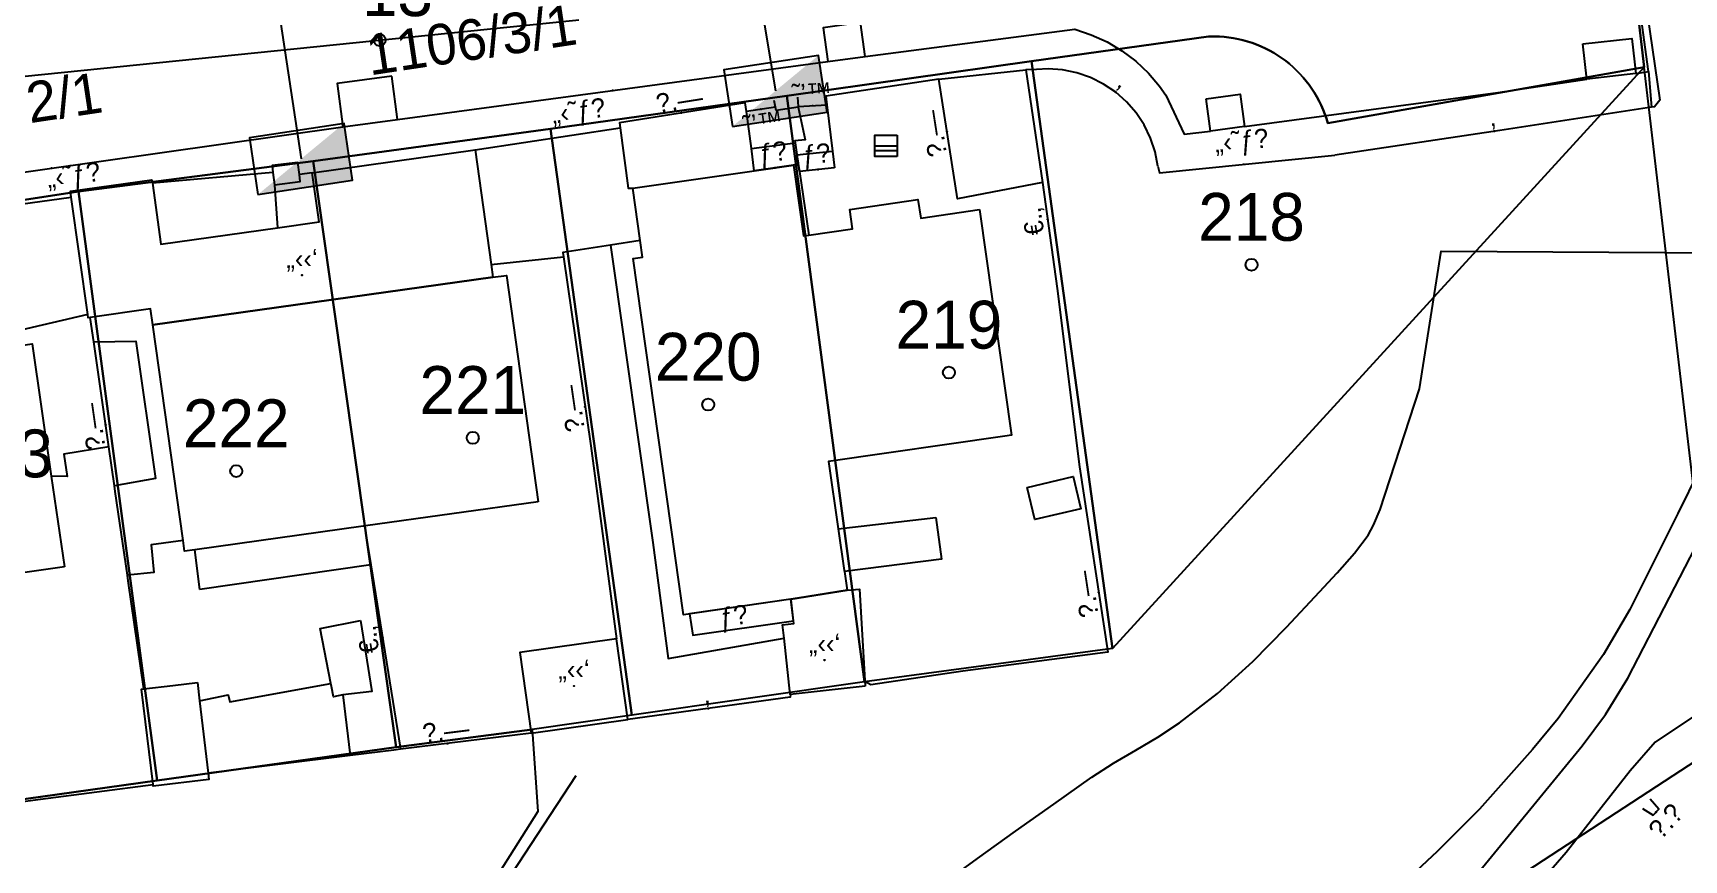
# Model space of a CAD drawing. Header units: metres. Extents: x 218299 to 220222, y 572714 to 574340.
# Drawn here: x 219334.8 to 219403.9, y 573430 to 573464.6 of the extents above; entities that cross this region are included whole.
import ezdxf
from ezdxf.enums import TextEntityAlignment as Align

# ---------------------------------------------------------------- set-up
doc = ezdxf.new("R2010")
doc.units = ezdxf.units.M
doc.header["$MEASUREMENT"] = 0
for name, color, linetype in [('1601', 44, 'LANDBORDER'), ('1602', 44, 'Continuous'), ('1603', 44, 'Continuous'), ('6011', 10, 'Continuous'), ('6151', 102, 'CABLEUNDEXIST03'), ('6261', 7, 'Continuous'), ('A_POINTS', 2, 'Continuous'), ('M2200', 253, 'Continuous'), ('M2207', 253, 'Continuous'), ('M2401', 7, 'Continuous'), ('M2404', 7, 'Continuous'), ('M2405', 253, 'Continuous'), ('M2407', 253, 'Continuous'), ('M2408', 253, 'Continuous'), ('M2410', 253, 'Continuous'), ('M2411', 253, 'Continuous'), ('M2412', 253, 'Continuous'), ('M2420', 253, 'Continuous'), ('M2601', 253, 'Continuous'), ('M2602', 253, 'Continuous'), ('M2605', 253, 'Continuous'), ('M2612', 253, 'Continuous'), ('M2805', 253, 'Continuous'), ('M5203', 253, 'Continuous')]:
    doc.layers.add(name, color=color, linetype=linetype)
doc.styles.add('HEBTXT', font='HEBTXT')
doc.styles.add('MAVAT_HEBTXT', font='HEBTXT')
doc.linetypes.add('CABLEUNDEXIST03', pattern='A,3.5,[222,elecad.shx,S=0.01,R=0,X=0,Y=0],1.5', length=5)
doc.linetypes.add('LANDBORDER', pattern='A,6.25,[208,elecad.shx,S=0.02,R=0,X=-0.6,Y=0],12.5,[208,elecad.shx,S=0.02,R=180,X=0.6,Y=0],6.25', length=25)

# ---------------------------------------------------------------- blocks, each defined once
blk = doc.blocks.new('6261')
blk.add_lwpolyline([(-2, -1.2), (2, -1.2), (2, 1.2), (-2, 1.2)], close=True)
at = {"color": 0}
blk.add_solid([(2, 1.2), (-2, -1.2), (2, -1.2)], dxfattribs=at)
at = {"color": 0, "style": 'HEBTXT'}
blk.add_attdef('PIL_NAME', (2.689, 2.418), '', height=1.7, dxfattribs=at)
at = {"style": 'HEBTXT'}
blk.add_attdef('CAMUT_MONIM', (2.489, 0.218), '', height=1.7, dxfattribs=at)
at = {"color": 0, "style": 'HEBTXT', "flags": 1}
for tag, p in [('TYPE', (2.585, -1.773)), ('MAP_TYPE', (2.689, -3.782))]:
    blk.add_attdef(tag, p, '', height=1.7, dxfattribs=at)
blk = doc.blocks.new('1603')
at = {"layer": 'A_POINTS'}
blk.add_circle((0, 0), 0.25, dxfattribs=at)
at = {"color": 0, "style": 'HEBTXT'}
blk.add_attdef('PARCEL_NUM', text='', height=2, dxfattribs=at).set_placement((0, 1), align=Align.CENTER)
at = {"color": 0, "style": 'HEBTXT', "flags": 1}
blk.add_attdef('LOT_NUM', text='', height=2, dxfattribs=at).set_placement((0, -2.5), align=Align.CENTER)
blk = doc.blocks.new('M2408')
blk.add_circle((0, 0), 0.025)
at = {"style": 'MAVAT_HEBTXT'}
blk.add_attdef('NAME', text='', height=0.8, dxfattribs=at).set_placement((0, 1.59), align=Align.MIDDLE)
blk = doc.blocks.new('M2411')
blk.add_circle((0, 0), 0.025)
at = {"style": 'MAVAT_HEBTXT'}
for tag, p in [('NAME', (0, 2.8)), ('HEIGHT', (0, -2.8)), ('DIAMETER', (0, -5.37)), ('IL', (0, -7.94))]:
    blk.add_attdef(tag, text='', height=0.8, dxfattribs=at).set_placement(p, align=Align.MIDDLE)
blk = doc.blocks.new('M2601')
blk.add_circle((0, 0), 0.025)
at = {"style": 'MAVAT_HEBTXT'}
blk.add_attdef('NAME', text='', height=0.8, dxfattribs=at).set_placement((0, 1.59), align=Align.MIDDLE)
blk = doc.blocks.new('M2602')
blk.add_circle((0, 0), 0.025)
at = {"style": 'MAVAT_HEBTXT'}
blk.add_attdef('NAME', text='', height=0.8, dxfattribs=at).set_placement((0, 1.59), align=Align.MIDDLE)
blk = doc.blocks.new('M2605')
blk.add_circle((0, 0), 0.025)
at = {"style": 'MAVAT_HEBTXT'}
blk.add_attdef('NAME', text='', height=0.8, dxfattribs=at).set_placement((0, 1.59), align=Align.MIDDLE)
blk = doc.blocks.new('M2612')
blk.add_circle((0, 0), 0.025)
at = {"style": 'MAVAT_HEBTXT'}
blk.add_attdef('NAME', text='', height=0.8, dxfattribs=at).set_placement((0, 1.59), align=Align.MIDDLE)
blk = doc.blocks.new('M2207')
blk.add_circle((0, 0), 0.025)
at = {"style": 'MAVAT_HEBTXT'}
blk.add_attdef('NAME', text='', height=0.8, dxfattribs=at).set_placement((0, 1.59), align=Align.MIDDLE)
blk = doc.blocks.new('M2412')
blk.add_circle((0, 0), 0.025)
at = {"style": 'MAVAT_HEBTXT'}
blk.add_attdef('NAME', text='', height=0.8, dxfattribs=at).set_placement((0, 1.59), align=Align.MIDDLE)
blk = doc.blocks.new('M5203')
for points in [[(1.54, -1.47), (-1.54, -1.47), (-1.54, 1.47), (1.54, 1.47)], [(-1.54, 0), (1.54, 0)], [(1.54, 1.47), (1.54, -1.47)], [(-1.54, -0.66), (1.54, -0.66)]]:
    blk.add_lwpolyline(points)
at = {"style": 'MAVAT_HEBTXT', "flags": 1}
for tag, p in [('MARK', (0, 3.2)), ('HEIGHT', (0, -3.3)), ('NAME', (0, -5.87))]:
    blk.add_attdef(tag, text='', height=0.8, dxfattribs=at).set_placement(p, align=Align.MIDDLE)
blk = doc.blocks.new('111')
at = {"layer": 'M2200'}
for points in [[(219374.419, 573457.207, 579.225), (219375.765, 573447.775, 579.225), (219375.48, 573447.734, 579.385), (219368.111, 573446.671, 583.545), (219368.516, 573443.862, 582.918), (219368.768, 573442.112, 582.528), (219368.773, 573442.077, 582.52), (219368.887, 573441.288, 582.345), (219368.887, 573441.288, 582.345), (219366.813, 573440.958, 582.345), (219366.813, 573440.958, 582.345), (219366.537, 573440.918, 582.345), (219366.537, 573440.918, 582.345), (219362.041, 573440.269, 582.345), (219359.942, 573455.159, 579.345), (219360.332, 573455.215, 579.345), (219360.231, 573455.919, 579.257), (219359.916, 573458.101, 578.985), (219359.916, 573458.101, 578.985), (219365.002, 573458.835, 578.985), (219366.636, 573459.07, 578.985), (219366.636, 573459.07, 578.985), (219367.064, 573456.105, 579.345), (219367.064, 573456.105, 579.345), (219367.288, 573456.138, 579.345), (219369.113, 573456.401, 579.345), (219368.995, 573457.216, 578.985), (219371.848, 573457.627, 578.985), (219371.974, 573456.855, 579.345)], [(219355.958, 573444.993, 578.625), (219348.737, 573443.982, 578.625), (219348.702, 573443.977, 578.625), (219348.648, 573443.969, 578.625), (219341.604, 573442.983, 578.625), (219341.172, 573442.922, 578.625), (219341.11, 573443.37, 578.625), (219339.846, 573452.389, 578.625), (219339.846, 573452.389, 578.625), (219354.07, 573454.382, 578.625), (219354.632, 573454.46, 578.625), (219355.958, 573444.993, 578.625)], [(219336.147, 573442.273, 577.665), (219328.844, 573441.219, 577.665), (219321.491, 573440.158, 577.665), (219321.451, 573440.435, 577.665), (219320.126, 573449.613, 577.665), (219322.496, 573449.955, 577.665), (219322.386, 573450.718, 577.425), (219325.38, 573451.15, 577.425), (219325.491, 573450.379, 577.785), (219327.784, 573450.71, 577.785), (219329.509, 573450.959, 577.785), (219329.4, 573451.708, 577.545), (219332.313, 573452.128, 577.545), (219332.44, 573451.253, 577.665), (219333.574, 573451.416, 577.722), (219334.801, 573451.593, 577.785), (219335.599, 573446.067, 577.713)]]:
    blk.add_polyline3d(points, close=True, dxfattribs=at)
at = {"layer": 'M2207'}
for points in [[(219354.07, 573454.382, 578.445), (219339.846, 573452.389, 578.445), (219339.753, 573453.054, 578.445), (219337.229, 573452.701, 577.516), (219337.143, 573452.689, 577.485), (219337.125, 573452.819, 577.488), (219336.436, 573457.734, 577.599), (219336.402, 573457.979, 577.605), (219339.808, 573458.456, 577.365), (219339.828, 573458.311, 577.416), (219340.185, 573455.766, 578.325), (219345.065, 573456.449, 578.413), (219346.805, 573456.693, 578.445), (219346.517, 573458.749, 578.325), (219346.517, 573458.749, 578.325), (219353.324, 573459.702, 578.325), (219353.324, 573459.702, 578.325), (219353.996, 573454.907, 578.433)], [(219345.913, 573459.181, 577.38), (219344.836, 573459.048, 577.38), (219344.872, 573458.757, 577.38), (219344.934, 573458.251, 577.38), (219344.934, 573458.251, 577.38), (219346.011, 573458.384, 577.38), (219345.976, 573458.673, 577.38), (219345.913, 573459.181, 577.38)], [(219376.416, 573445.589, 578.865), (219378.338, 573446.042, 578.865), (219378.655, 573444.701, 578.865), (219376.733, 573444.247, 578.865), (219376.416, 573445.589, 578.865)], [(219369.639, 573437.28, 579.483), (219366.507, 573436.934, 579.483), (219366.247, 573439.293, 579.775), (219366.186, 573439.843, 579.843), (219366.65, 573439.894, 579.843), (219366.637, 573440.017, 579.843), (219366.54, 573440.89, 579.843), (219366.537, 573440.918, 579.843), (219368.887, 573441.288, 579.843), (219369.398, 573441.343, 579.843)], [(219348.526, 573440.025, 576.842), (219349.001, 573437.06, 576.842), (219347.8, 573436.912, 576.842), (219347.404, 573436.835, 576.842), (219347.321, 573437.26, 576.842), (219347.295, 573437.392, 576.842), (219346.846, 573439.698, 576.842), (219348.526, 573440.025, 576.842)], [(219359.245, 573439.261, 578.805), (219359.245, 573439.261, 578.805), (219355.201, 573438.694, 578.805), (219355.674, 573435.316, 578.685), (219355.674, 573435.316, 578.685), (219359.719, 573435.883, 578.685), (219359.719, 573435.883, 578.685), (219359.245, 573439.261, 578.805)], [(219341.708, 573437.435, 578.205), (219341.8, 573436.664, 578.205), (219342.162, 573433.644, 578.205), (219342.193, 573433.383, 578.205), (219339.862, 573433.104, 578.205), (219339.854, 573433.174, 578.205), (219339.378, 573437.156, 578.205), (219339.466, 573437.167, 578.205), (219340.68, 573437.312, 578.205), (219341.708, 573437.435, 578.205)]]:
    blk.add_polyline3d(points, close=True, dxfattribs=at)
at = {"layer": 'M2401'}
for points in [[(219369.442, 573465.033, 576.3), (219367.879, 573464.811, 576.3), (219368.079, 573463.396, 576.3), (219368.079, 573463.396, 576.3), (219369.643, 573463.617, 576.3), (219369.643, 573463.617, 576.3), (219369.442, 573465.033, 576.3)], [(219399.661, 573464.138, 577.62), (219401.712, 573464.365, 577.74), (219401.874, 573462.897, 577.74), (219401.874, 573462.897, 577.74), (219399.824, 573462.67, 577.62), (219399.824, 573462.67, 577.62), (219399.661, 573464.138, 577.62)], [(219372.721, 573462.664, 576.285), (219376.353, 573463.053, 576.525)], [(219349.837, 573462.793, 575.46), (219347.55, 573462.482, 575.34), (219347.797, 573460.671, 575.34), (219347.797, 573460.671, 575.34), (219350.083, 573460.982, 575.46), (219350.083, 573460.982, 575.46), (219349.837, 573462.793, 575.46)], [(219383.898, 573461.846, 577.14), (219385.328, 573462.04, 577.14), (219385.512, 573460.677, 577.14), (219385.512, 573460.677, 577.14), (219384.082, 573460.484, 577.14), (219384.082, 573460.484, 577.14), (219383.898, 573461.846, 577.14)], [(219353.324, 573459.702, 575.805), (219359.389, 573460.635, 575.805)], [(219333.504, 573457.321, 574.605), (219336.436, 573457.734, 574.605)]]:
    blk.add_polyline3d(points, dxfattribs=at)
at = {"layer": 'M2404'}
for points in [[(219369.442, 573465.033, 576.3), (219367.879, 573464.811, 576.3), (219368.079, 573463.396, 576.3), (219368.079, 573463.396, 576.3), (219369.643, 573463.617, 576.3), (219369.643, 573463.617, 576.3), (219369.442, 573465.033, 576.3)], [(219399.661, 573464.138, 577.62), (219401.712, 573464.365, 577.74), (219401.874, 573462.897, 577.74), (219401.874, 573462.897, 577.74), (219399.824, 573462.67, 577.62), (219399.824, 573462.67, 577.62), (219399.661, 573464.138, 577.62)], [(219349.837, 573462.793, 575.46), (219347.55, 573462.482, 575.34), (219347.797, 573460.671, 575.34), (219347.797, 573460.671, 575.34), (219350.083, 573460.982, 575.46), (219350.083, 573460.982, 575.46), (219349.837, 573462.793, 575.46)], [(219383.898, 573461.846, 577.14), (219385.328, 573462.04, 577.14), (219385.512, 573460.677, 577.14), (219385.512, 573460.677, 577.14), (219384.082, 573460.484, 577.14), (219384.082, 573460.484, 577.14), (219383.898, 573461.846, 577.14)]]:
    blk.add_polyline3d(points, dxfattribs=at)
at = {"layer": 'M2405'}
for points in [[(219405.534, 573436.846, 580.194), (219402.687, 573434.932, 579.954), (219401.632, 573433.739, 579.924), (219398.965, 573430.319, 580.194), (219396.332, 573427.303, 580.284), (219391.363, 573421.709, 580.434), (219389.319, 573419.333, 580.404), (219386.14, 573415.979, 580.314), (219384.331, 573414.134, 580.254), (219377.895, 573407.906, 580.014), (219375.31, 573405.363, 579.774), (219367.745, 573397.231, 579.264), (219365.193, 573394.443, 579.084), (219359.35, 573387.635, 578.664)], [(219353.887, 573385.68, 578.409), (219359.996, 573392.165, 578.649), (219365.464, 573398.253, 578.949), (219367.659, 573400.849, 579.129), (219373.459, 573407.114, 579.609), (219375.015, 573408.646, 579.789), (219380.458, 573413.959, 579.969), (219386.4, 573419.822, 580.119), (219387.306, 573420.827, 580.119), (219394.882, 573428.996, 579.879), (219399.623, 573434.783, 579.669), (219400.606, 573436.089, 579.669), (219401.544, 573437.608, 579.579), (219405.025, 573444.356, 579.219)]]:
    blk.add_polyline3d(points, dxfattribs=at)
at = {"layer": 'M2407'}
for points in [[(219358.982, 573455.724, 576.55), (219360.762, 573443.294, 576.64), (219361.4, 573438.443, 576.82), (219366.247, 573439.293, 576.955)], [(219337.377, 573451.674, 576.122), (219339.138, 573451.706, 576.122), (219339.96, 573445.962, 576.122), (219338.243, 573445.662, 576.122)], [(219338.009, 573447.291, 575.162), (219336.126, 573446.983, 575.162), (219336.267, 573446.05, 575.162), (219335.599, 573446.067, 575.162)], [(219368.516, 573443.862, 576.842), (219372.594, 573444.334, 576.812)], [(219372.594, 573444.334, 576.812), (219372.831, 573442.588, 576.812), (219368.773, 573442.077, 576.857)], [(219341.11, 573443.37, 576.077), (219339.771, 573443.19, 576.122), (219339.89, 573442.03, 576.122), (219338.782, 573441.918, 576.07)], [(219341.806, 573441.317, 576.122), (219341.604, 573442.983, 576.122)], [(219348.964, 573442.35, 576.122), (219341.806, 573441.317, 576.122)], [(219341.8, 573436.664, 576.16), (219343.003, 573436.924, 576.16), (219343.062, 573436.626, 576.16), (219347.295, 573437.392, 576.16)], [(219347.8, 573436.912, 576.122), (219348.102, 573434.38, 576.122)]]:
    blk.add_polyline3d(points, dxfattribs=at)
at = {"layer": 'M2408'}
for points in [[(219369.643, 573463.617, 576.165), (219378.411, 573464.751, 576.705), (219379.099, 573464.523, 576.695), (219379.759, 573464.221, 576.698), (219380.382, 573463.85, 576.715), (219380.96, 573463.414, 576.745), (219381.488, 573462.917, 576.788), (219381.957, 573462.367, 576.844), (219382.22, 573461.997, 576.885), (219382.976, 573460.363, 576.975), (219384.082, 573460.484, 576.975)], [(219350.083, 573460.982, 575.355), (219368.079, 573463.396, 576.165)], [(219401.874, 573462.897, 577.695), (219402.402, 573462.979, 577.74), (219402.531, 573461.49, 577.785)], [(219385.512, 573460.677, 577.02), (219396.105, 573462.111, 577.56), (219399.824, 573462.67, 577.56)], [(219330.119, 573458.158, 574.455), (219347.797, 573460.671, 575.175)], [(219381.881, 573459.027, 577.005), (219381.951, 573458.753, 577.005), (219389.288, 573459.479, 577.245)]]:
    blk.add_polyline3d(points, dxfattribs=at)
at = {"layer": 'M2410'}
blk.add_polyline3d([(219402.402, 573462.979, 577.74), (219400.7, 573475.444, 577.62)], dxfattribs=at)
at = {"layer": 'M2411'}
blk.add_polyline3d([(219402.153, 573432.161, 580.132), (219402.598, 573431.882, 580.418), (219402.836, 573432.142, 580.418), (219402.468, 573432.549, 580.197)], dxfattribs=at)
at = {"layer": 'M2412'}
for points in [[(219366.844, 573459.119, 576.422), (219366.636, 573459.07, 576.422), (219365.002, 573458.835, 576.422), (219364.879, 573459.761, 576.062), (219366.713, 573460.002, 576.062)], [(219368.354, 573458.955, 576.662), (219366.89, 573458.808, 576.662), (219366.788, 573459.494, 576.182), (219368.271, 573459.656, 576.182)], [(219366.637, 573440.017, 579.602), (219366.537, 573440.918, 579.602), (219362.298, 573440.306, 576.722), (219362.426, 573439.418, 576.722)]]:
    blk.add_polyline3d(points, close=True, dxfattribs=at)
at = {"layer": 'M2420', "linetype": 'Continuous', "lineweight": -3}
blk.add_lwpolyline([(219289.24, 573455.84), (219327.91, 573462.12), (219380.7, 573467.5), (219396.3, 573469.62)], dxfattribs=at)
at = {"layer": 'M2601'}
for points in [[(219400.875, 573476.263, 578.23), (219400.875, 573476.263, 578.23), (219401.934, 573468.303, 578.47), (219402.874, 573461.78, 578.47), (219402.659, 573461.509, 578.47), (219402.531, 573461.49, 578.465), (219396.184, 573460.522, 578.23), (219389.288, 573459.479, 577.99), (219389.288, 573459.479, 577.99)], [(219381.881, 573459.027, 577.51), (219381.881, 573459.027, 577.51), (219381.766, 573459.624, 577.518), (219381.574, 573460.202, 577.52), (219381.308, 573460.749, 577.516), (219380.972, 573461.257, 577.506), (219380.573, 573461.717, 577.491), (219380.118, 573462.121, 577.471), (219379.614, 573462.461, 577.445), (219379.07, 573462.732, 577.415), (219378.495, 573462.93, 577.381), (219377.899, 573463.051, 577.344), (219377.293, 573463.092, 577.303), (219376.809, 573463.068, 577.27), (219376.809, 573463.068, 577.27)], [(219366.844, 573461.488, 578.042), (219367.129, 573460.132, 578.042), (219366.7, 573460.089, 578.162), (219366.713, 573460.002, 578.162), (219366.788, 573459.494, 578.162), (219366.839, 573459.151, 578.162), (219366.844, 573459.119, 578.162), (219366.89, 573458.808, 578.162), (219367.288, 573456.138, 578.162)], [(219366.514, 573436.935, 579.19), (219366.502, 573436.814, 579.19), (219359.719, 573435.883, 578.71)]]:
    blk.add_polyline3d(points, dxfattribs=at)
at = {"layer": 'M2602'}
for points in [[(219376.809, 573463.068, 577.03), (219376.353, 573463.053, 577.03), (219376.353, 573463.053, 577.03), (219377.059, 573458.349, 577.03), (219377.059, 573458.349, 577.03)], [(219366.812, 573461.909, 577.562), (219366.841, 573461.521, 577.562), (219366.844, 573461.488, 577.562), (219365.92, 573461.346, 577.562), (219365.889, 573461.496, 577.562), (219365.833, 573461.768, 577.562)], [(219344.934, 573458.251, 576.782), (219345.065, 573456.449, 576.782)], [(219377.059, 573458.349, 578.71), (219377.664, 573453.904, 578.476)], [(219353.996, 573454.907, 578.132), (219357.018, 573455.234, 578.132)], [(219348.702, 573443.977, 577.892), (219348.964, 573442.35, 577.892), (219350.208, 573434.641, 577.892)]]:
    blk.add_polyline3d(points, dxfattribs=at)
at = {"layer": 'M2605'}
for points in [[(219377.059, 573458.349, 576.79), (219373.499, 573457.664, 576.79), (219372.721, 573462.664, 576.79), (219372.721, 573462.664, 576.79), (219367.999, 573461.956, 576.79), (219368.042, 573461.59, 576.79), (219368.271, 573459.656, 576.79), (219368.354, 573458.955, 576.79), (219368.354, 573458.955, 576.79)], [(219365.002, 573458.835, 576.79), (219365.002, 573458.835, 576.79), (219364.879, 573459.761, 576.79), (219364.673, 573461.313, 576.79), (219364.625, 573461.676, 576.79), (219359.362, 573460.839, 576.79), (219359.362, 573460.839, 576.79), (219359.389, 573460.635, 576.79), (219359.723, 573458.105, 576.79), (219359.916, 573458.101, 576.79)], [(219344.872, 573458.757, 575.732), (219339.828, 573458.311, 575.732)], [(219346.517, 573458.749, 575.732), (219345.976, 573458.673, 575.732)], [(219337.125, 573452.819, 575.23), (219334.148, 573452.122, 575.23), (219333.504, 573457.321, 575.23), (219333.504, 573457.321, 575.23), (219333.504, 573457.321, 575.23), (219328.187, 573456.468, 575.23), (219328.187, 573456.468, 575.23), (219328.453, 573454.586, 575.23), (219328.618, 573453.414, 575.23)], [(219360.231, 573455.919, 576.55), (219358.982, 573455.724, 576.55), (219356.992, 573455.412, 576.55), (219357.018, 573455.234, 576.55), (219358.162, 573447.333, 576.55), (219359.245, 573439.261, 576.79)], [(219377.664, 573453.904, 577.03), (219378.605, 573446.45, 577.51), (219379.792, 573438.703, 577.75), (219373.722, 573437.907, 577.27), (219369.873, 573437.343, 577.27), (219369.628, 573437.473, 577.27)], [(219339.466, 573437.167, 576.07), (219338.815, 573441.689, 576.07), (219338.782, 573441.918, 576.07), (219338.278, 573445.418, 576.07), (219338.243, 573445.662, 576.07), (219338.009, 573447.291, 576.07), (219337.377, 573451.674, 576.07), (219337.229, 573452.701, 576.07)], [(219355.674, 573435.316, 576.31), (219350.208, 573434.641, 576.31), (219349.931, 573434.607, 576.31), (219348.102, 573434.38, 576.253), (219342.162, 573433.644, 576.07)], [(219357.541, 573433.535, 575.972), (219354.307, 573428.6, 575.852), (219354.12, 573428.321, 575.852)], [(219319.972, 573430.553, 575.47), (219325.407, 573431.26, 575.47), (219330.323, 573431.913, 575.47), (219335.152, 573432.556, 575.47), (219339.854, 573433.174, 575.47)]]:
    blk.add_polyline3d(points, dxfattribs=at)
at = {"layer": 'M2612'}
for points in [[(219366.841, 573461.521, 577.802), (219368.042, 573461.59, 577.802)], [(219365.889, 573461.496, 578.042), (219364.673, 573461.313, 578.042)]]:
    blk.add_polyline3d(points, dxfattribs=at)
at = {"layer": 'M2805'}
for points in [[(219405.44, 573448.174, 579.083), (219403.63, 573444.499, 579.242), (219401.618, 573440.482, 579.259), (219400.523, 573438.603, 579.225), (219398.624, 573435.924, 579.242), (219397.551, 573434.627, 579.333), (219395.33, 573432.139, 579.614), (219393.57, 573430.36, 579.722), (219387.244, 573424.452, 579.722), (219382.525, 573419.603, 579.722), (219376.165, 573413.432, 579.722), (219374.355, 573411.497, 579.625), (219370.935, 573407.454, 579.242), (219369.472, 573405.55, 579.133), (219366.678, 573401.633, 578.924), (219364.427, 573398.832, 578.762), (219358.383, 573392.269, 578.282), (219351.787, 573385.215, 578.282)], [(219372.751, 573428.919, 577.562), (219374.337, 573430.073, 577.63), (219375.928, 573431.217, 577.782), (219377.525, 573432.352, 577.945), (219379.126, 573433.48, 578.042), (219380.027, 573434.064, 578.052), (219380.955, 573434.609, 578.046), (219381.885, 573435.154, 578.039), (219382.792, 573435.741, 578.042), (219384.375, 573436.967, 578.094), (219385.85, 573438.313, 578.174), (219387.257, 573439.744, 578.249), (219388.637, 573441.226, 578.282), (219389.387, 573442.022, 578.245), (219390.112, 573442.837, 578.162), (219390.674, 573443.601, 578.092), (219390.908, 573444.014, 578.063), (219391.182, 573444.668, 578.042), (219392.829, 573449.716, 578.042), (219393.728, 573455.474, 577.562), (219405.418, 573455.406, 578.522)]]:
    blk.add_polyline3d(points, dxfattribs=at)
at = {"layer": 'M2207'}
ref = blk.add_blockref('M2207', (219346.086, 573454.467), dxfattribs=dict(at, xscale=0.5, yscale=0.5, zscale=0.5))
ref.add_attrib('NAME', '„‹‹‘', dxfattribs={"layer": '0', "height": 0.8, "style": 'MAVAT_HEBTXT'}).set_placement((219346.086, 573455.092), align=Align.MIDDLE)
ref = blk.add_blockref('M2207', (219367.941, 573438.373), dxfattribs=dict(at, xscale=0.5, yscale=0.5, zscale=0.5))
ref.add_attrib('NAME', '„‹‹‘', dxfattribs={"layer": '0', "height": 0.8, "style": 'MAVAT_HEBTXT'}).set_placement((219367.941, 573438.998), align=Align.MIDDLE)
ref = blk.add_blockref('M2207', (219357.46, 573437.288), dxfattribs=dict(at, xscale=0.5, yscale=0.5, zscale=0.5))
ref.add_attrib('NAME', '„‹‹‘', dxfattribs={"layer": '0', "height": 0.8, "style": 'MAVAT_HEBTXT'}).set_placement((219357.46, 573437.913), align=Align.MIDDLE)
at = {"layer": 'M2408'}
ref = blk.add_blockref('M2408', (219359.081, 573462.189), dxfattribs=dict(at, xscale=0.5, yscale=0.5, zscale=0.5))
ref.add_attrib('NAME', '„‹˜ƒ\x8e', dxfattribs={"layer": '0', "height": 0.8, "rotation": 7.63938, "style": 'MAVAT_HEBTXT'}).set_placement((219357.663, 573461.244), align=Align.MIDDLE)
ref = blk.add_blockref('M2408', (219385.479, 573459.102), dxfattribs=dict(at, xscale=0.5, yscale=0.5, zscale=0.5))
ref.add_attrib('NAME', '„‹˜ƒ\x8e', dxfattribs={"layer": '0', "height": 0.8, "rotation": 5.65048, "style": 'MAVAT_HEBTXT'}).set_placement((219385.39, 573459.997), align=Align.MIDDLE)
ref = blk.add_blockref('M2408', (219335.607, 573458.938), dxfattribs=dict(at, xscale=0.5, yscale=0.5, zscale=0.5))
ref.add_attrib('NAME', '„‹˜ƒ\x8e', dxfattribs={"layer": '0', "height": 0.8, "rotation": 7.86458, "style": 'MAVAT_HEBTXT'}).set_placement((219336.543, 573458.561), align=Align.MIDDLE)
at = {"layer": 'M2411'}
ref = blk.add_blockref('M2411', (219402.715, 573432.01), dxfattribs=dict(at, xscale=0.5, yscale=0.5, zscale=0.5))
ref.add_attrib('NAME', '\x8e.\x8e', dxfattribs={"layer": '0', "height": 0.8, "rotation": 47.52949, "style": 'MAVAT_HEBTXT'}).set_placement((219403.121, 573431.638), align=Align.MIDDLE)
at = {"layer": 'M2412'}
ref = blk.add_blockref('M2412', (219365.872, 573458.96), dxfattribs=dict(at, xscale=0.5, yscale=0.5, zscale=0.5))
ref.add_attrib('NAME', 'ƒ\x8e', dxfattribs={"layer": '0', "height": 0.8, "rotation": 8.20492, "style": 'MAVAT_HEBTXT'}).set_placement((219365.794, 573459.504), align=Align.MIDDLE)
ref = blk.add_blockref('M2412', (219367.664, 573458.886), dxfattribs=dict(at, xscale=0.5, yscale=0.5, zscale=0.5))
ref.add_attrib('NAME', 'ƒ\x8e', dxfattribs={"layer": '0', "height": 0.8, "rotation": 5.745, "style": 'MAVAT_HEBTXT'}).set_placement((219367.609, 573459.433), align=Align.MIDDLE)
ref = blk.add_blockref('M2412', (219362.311, 573440.308), dxfattribs=dict(at, xscale=0.5, yscale=0.5, zscale=0.5))
ref.add_attrib('NAME', 'ƒ\x8e', dxfattribs={"layer": '0', "height": 0.8, "rotation": 8.20492, "style": 'MAVAT_HEBTXT'}).set_placement((219364.153, 573440.116), align=Align.MIDDLE)
at = {"layer": 'M2601'}
ref = blk.add_blockref('M2601', (219380.118, 573462.121), dxfattribs=dict(at, xscale=0.5, yscale=0.5, zscale=0.5))
ref.add_attrib('NAME', '‚', dxfattribs={"layer": '0', "height": 0.8, "rotation": 325.9732, "style": 'MAVAT_HEBTXT'}).set_placement((219380.426, 573462.577), align=Align.MIDDLE)
ref = blk.add_blockref('M2601', (219395.951, 573460.487), dxfattribs=dict(at, xscale=0.5, yscale=0.5, zscale=0.5))
ref.add_attrib('NAME', '‚', dxfattribs={"layer": '0', "height": 0.8, "rotation": 8.60163, "style": 'MAVAT_HEBTXT'}).set_placement((219395.869, 573461.03), align=Align.MIDDLE)
ref = blk.add_blockref('M2601', (219363.079, 573436.344), dxfattribs=dict(at, xscale=0.5, yscale=0.5, zscale=0.5))
ref.add_attrib('NAME', '‚', dxfattribs={"layer": '0', "height": 0.8, "rotation": 7.81488, "style": 'MAVAT_HEBTXT'}).set_placement((219363.004, 573436.889), align=Align.MIDDLE)
at = {"layer": 'M2602'}
ref = blk.add_blockref('M2602', (219377.27, 573456.798), dxfattribs=dict(at, xscale=0.5, yscale=0.5, zscale=0.5))
ref.add_attrib('NAME', '€.‚', dxfattribs={"layer": '0', "height": 0.8, "rotation": 99.16639, "style": 'MAVAT_HEBTXT'}).set_placement((219376.727, 573456.71), align=Align.MIDDLE)
ref = blk.add_blockref('M2602', (219349.455, 573439.309), dxfattribs=dict(at, xscale=0.5, yscale=0.5, zscale=0.5))
ref.add_attrib('NAME', '€.‚', dxfattribs={"layer": '0', "height": 0.8, "rotation": 99.16639, "style": 'MAVAT_HEBTXT'}).set_placement((219348.912, 573439.221), align=Align.MIDDLE)
at = {"layer": 'M2605'}
ref = blk.add_blockref('M2605', (219361.952, 573461.251), dxfattribs=dict(at, xscale=0.5, yscale=0.5, zscale=0.5))
ref.add_attrib('NAME', '\x9a.—', dxfattribs={"layer": '0', "height": 0.8, "rotation": 9.03723, "style": 'MAVAT_HEBTXT'}).set_placement((219361.866, 573461.794), align=Align.MIDDLE)
ref = blk.add_blockref('M2605', (219373.063, 573460.467), dxfattribs=dict(at, xscale=0.5, yscale=0.5, zscale=0.5))
ref.add_attrib('NAME', '\x9a.—', dxfattribs={"layer": '0', "height": 0.8, "rotation": 98.84631, "style": 'MAVAT_HEBTXT'}).set_placement((219372.52, 573460.383), align=Align.MIDDLE)
ref = blk.add_blockref('M2605', (219357.926, 573448.963), dxfattribs=dict(at, xscale=0.5, yscale=0.5, zscale=0.5))
ref.add_attrib('NAME', '\x9a.—', dxfattribs={"layer": '0', "height": 0.8, "rotation": 98.24148, "style": 'MAVAT_HEBTXT'}).set_placement((219357.382, 573448.884), align=Align.MIDDLE)
ref = blk.add_blockref('M2605', (219337.876, 573448.21), dxfattribs=dict(at, xscale=0.5, yscale=0.5, zscale=0.5))
ref.add_attrib('NAME', '\x9a.—', dxfattribs={"layer": '0', "height": 0.8, "rotation": 98.18698, "style": 'MAVAT_HEBTXT'}).set_placement((219337.332, 573448.132), align=Align.MIDDLE)
ref = blk.add_blockref('M2605', (219379.409, 573441.203), dxfattribs=dict(at, xscale=0.5, yscale=0.5, zscale=0.5))
ref.add_attrib('NAME', '\x9a.—', dxfattribs={"layer": '0', "height": 0.8, "rotation": 98.71503, "style": 'MAVAT_HEBTXT'}).set_placement((219378.865, 573441.12), align=Align.MIDDLE)
ref = blk.add_blockref('M2605', (219352.17, 573434.883), dxfattribs=dict(at, xscale=0.5, yscale=0.5, zscale=0.5))
ref.add_attrib('NAME', '\x9a.—', dxfattribs={"layer": '0', "height": 0.8, "rotation": 7.0661, "style": 'MAVAT_HEBTXT'}).set_placement((219352.102, 573435.429), align=Align.MIDDLE)
at = {"layer": 'M2612'}
ref = blk.add_blockref('M2612', (219367.442, 573461.556), dxfattribs=dict(at, xscale=0.5, yscale=0.5, zscale=0.5))
ref.add_attrib('NAME', '˜’™', dxfattribs={"layer": '0', "height": 0.8, "rotation": 3.30014, "style": 'MAVAT_HEBTXT'}).set_placement((219367.41, 573462.105), align=Align.MIDDLE)
ref = blk.add_blockref('M2612', (219365.281, 573461.405), dxfattribs=dict(at, xscale=0.5, yscale=0.5, zscale=0.5))
ref.add_attrib('NAME', '˜’™', dxfattribs={"layer": '0', "height": 0.8, "rotation": 8.53048, "style": 'MAVAT_HEBTXT'}).set_placement((219365.363, 573460.861), align=Align.MIDDLE)
at = {"layer": 'M5203', "xscale": 0.3, "yscale": 0.3, "zscale": 0.3}
blk.add_blockref('M5203', (219370.512, 573459.876, 576.75), dxfattribs=at)

msp = doc.modelspace()

# ---------------------------------------------------------------- linework, layer by layer
at = {"layer": '1601'}
for points in [[(219327.956, 573491.921), (219337.816, 573493.291), (219347.826, 573494.701), (219357.746, 573496.081), (219367.686, 573497.451), (219382.136, 573499.501), (219397.006, 573501.421), (219400.616, 573476.891), (219402.226, 573463.171), (219379.986, 573438.851), (219369.606, 573437.461), (219359.876, 573436.071), (219355.709, 573435.472), (219355.944, 573432.039), (219342.916, 573411.411), (219329.106, 573390.101)], [(219456.523, 573468.163), (219432.463, 573450.24), (219412.41, 573433.252), (219404.745, 573441.705), (219402.226, 573463.171), (219400.616, 573476.891), (219397.006, 573501.421), (219382.136, 573499.501), (219367.686, 573497.451), (219357.746, 573496.081), (219347.826, 573494.701), (219337.816, 573493.291), (219327.956, 573491.921)]]:
    msp.add_lwpolyline(points, dxfattribs=at)
at = {"layer": '1602'}
for points in [[(219456.523, 573468.163), (219432.463, 573450.24), (219412.41, 573433.252), (219404.745, 573441.705), (219402.226, 573463.171), (219400.616, 573476.891), (219397.006, 573501.421), (219382.136, 573499.501), (219367.686, 573497.451), (219357.746, 573496.081), (219347.826, 573494.701), (219337.816, 573493.291), (219327.956, 573491.921)], [(219400.616, 573476.891), (219402.226, 573463.171), (219388.996, 573460.821), (219388.9375, 573461.0122), (219388.8714, 573461.201), (219388.7978, 573461.387), (219388.7169, 573461.5698), (219388.6287, 573461.7493), (219388.5334, 573461.9251), (219388.4311, 573462.097), (219388.322, 573462.2646), (219388.2063, 573462.4277), (219388.0842, 573462.5861), (219387.9559, 573462.7395), (219387.8215, 573462.8876), (219387.6813, 573463.0302), (219387.5355, 573463.1671), (219387.3844, 573463.2981), (219387.2282, 573463.4229), (219387.067, 573463.5414), (219386.9013, 573463.6533), (219386.7312, 573463.7585), (219386.5571, 573463.8568), (219386.3791, 573463.9481), (219386.1977, 573464.0322), (219386.013, 573464.109), (219385.8254, 573464.1783), (219385.6352, 573464.2401), (219385.4427, 573464.2942), (219385.2482, 573464.3406), (219385.0519, 573464.3791), (219384.8543, 573464.4098), (219384.6556, 573464.4325), (219384.4562, 573464.4473), (219384.2563, 573464.4541), (219383.996, 573464.451), (219376.596, 573463.411), (219366.366, 573461.971), (219356.476, 573460.591), (219346.546, 573459.231), (219336.736, 573457.961), (219326.666, 573456.421)], [(219330.356, 573431.981), (219340.026, 573433.341), (219350.026, 573434.731), (219355.709, 573435.472), (219355.944, 573432.039), (219342.916, 573411.411), (219329.106, 573390.101)]]:
    msp.add_lwpolyline(points, dxfattribs=at)
for points in [[(219379.986, 573438.851), (219376.596, 573463.411), (219383.996, 573464.451), (219384.2563, 573464.4541), (219384.4562, 573464.4473), (219384.6556, 573464.4325), (219384.8543, 573464.4098), (219385.0519, 573464.3791), (219385.2482, 573464.3406), (219385.4427, 573464.2942), (219385.6352, 573464.2401), (219385.8254, 573464.1783), (219386.013, 573464.109), (219386.1977, 573464.0322), (219386.3791, 573463.9481), (219386.5571, 573463.8568), (219386.7312, 573463.7585), (219386.9013, 573463.6533), (219387.067, 573463.5414), (219387.2282, 573463.4229), (219387.3844, 573463.2981), (219387.5355, 573463.1671), (219387.6813, 573463.0302), (219387.8215, 573462.8876), (219387.9559, 573462.7395), (219388.0842, 573462.5861), (219388.2063, 573462.4277), (219388.322, 573462.2646), (219388.4311, 573462.097), (219388.5334, 573461.9251), (219388.6287, 573461.7493), (219388.7169, 573461.5698), (219388.7978, 573461.387), (219388.8714, 573461.201), (219388.9375, 573461.0122), (219388.996, 573460.821), (219402.226, 573463.171)], [(219369.606, 573437.461), (219366.366, 573461.971), (219376.596, 573463.411), (219379.986, 573438.851)], [(219359.876, 573436.071), (219356.476, 573460.591), (219366.366, 573461.971), (219369.606, 573437.461)], [(219350.026, 573434.731), (219346.546, 573459.231), (219356.476, 573460.591), (219359.876, 573436.071), (219355.709, 573435.472)], [(219340.026, 573433.341), (219336.736, 573457.961), (219346.546, 573459.231), (219350.026, 573434.731)], [(219330.356, 573431.981), (219326.666, 573456.421), (219336.736, 573457.961), (219340.026, 573433.341)]]:
    msp.add_lwpolyline(points, close=True, dxfattribs=at)
at = {"layer": '6011'}
msp.add_lwpolyline([(219236.5402, 573250.4558), (219238.09, 573251.72), (219304.51, 573328.28), (219385.92, 573422.12), (219508.42, 573502.03), (219655.9162, 573579.3134), (219780.2904, 573644.2453), (219926.8704, 573711.1294)], dxfattribs=at)
at = {"layer": '6151'}
for points in [[(219360.7973, 573471.825), (219361.0256, 573469.7426), (219364.5528, 573470.2039), (219365.8876, 573462.171)], [(219340.9536, 573469.2392), (219341.4894, 573467.7239), (219344.7101, 573468.1987), (219346.044, 573459.3267)]]:
    msp.add_lwpolyline(points, dxfattribs=at)

# ---------------------------------------------------------------- block references
msp.add_blockref('111', (0, 0))
at = {"layer": '1603'}
for p, values in [((219349.3321, 573464.2979), {'PARCEL_NUM': '313'}), ((219385.7999, 573454.9047), {'PARCEL_NUM': '218'}), ((219373.1447, 573450.3959), {'PARCEL_NUM': '219'}), ((219363.0755, 573449.0558), {'PARCEL_NUM': '220'}), ((219353.2302, 573447.665), {'PARCEL_NUM': '221'}), ((219343.3362, 573446.2737), {'PARCEL_NUM': '222'}), ((219333.4377, 573445.0129), {'PARCEL_NUM': '223'})]:
    msp.add_blockref('1603', p, dxfattribs=at).add_auto_attribs(values)
at = {"layer": '6261'}
ref = msp.add_blockref('6261', (219365.8876, 573462.171), dxfattribs=dict(at, rotation=8.569999999997357))
ref.add_attrib('PIL_NAME', '1106/4/2', (219368.7604, 573465.6603), dxfattribs={"layer": '0', "color": 0, "height": 1.7, "rotation": 8.57, "style": 'HEBTXT'})
ref = msp.add_blockref('6261', (219346.044, 573459.3267), dxfattribs=dict(at, rotation=8.569999999997357))
ref.add_attrib('PIL_NAME', '1106/3/1', (219348.9168, 573462.816), dxfattribs={"layer": '0', "color": 0, "height": 1.7, "rotation": 8.57, "style": 'HEBTXT'})
ref = msp.add_blockref('6261', (219326.2013, 573456.4821), dxfattribs=dict(at, rotation=8.569999999997357))
ref.add_attrib('PIL_NAME', '1106/2/1', (219329.0741, 573459.9714), dxfattribs={"layer": '0', "color": 0, "height": 1.7, "rotation": 8.57, "style": 'HEBTXT'})

doc.saveas('drawing.dxf')
